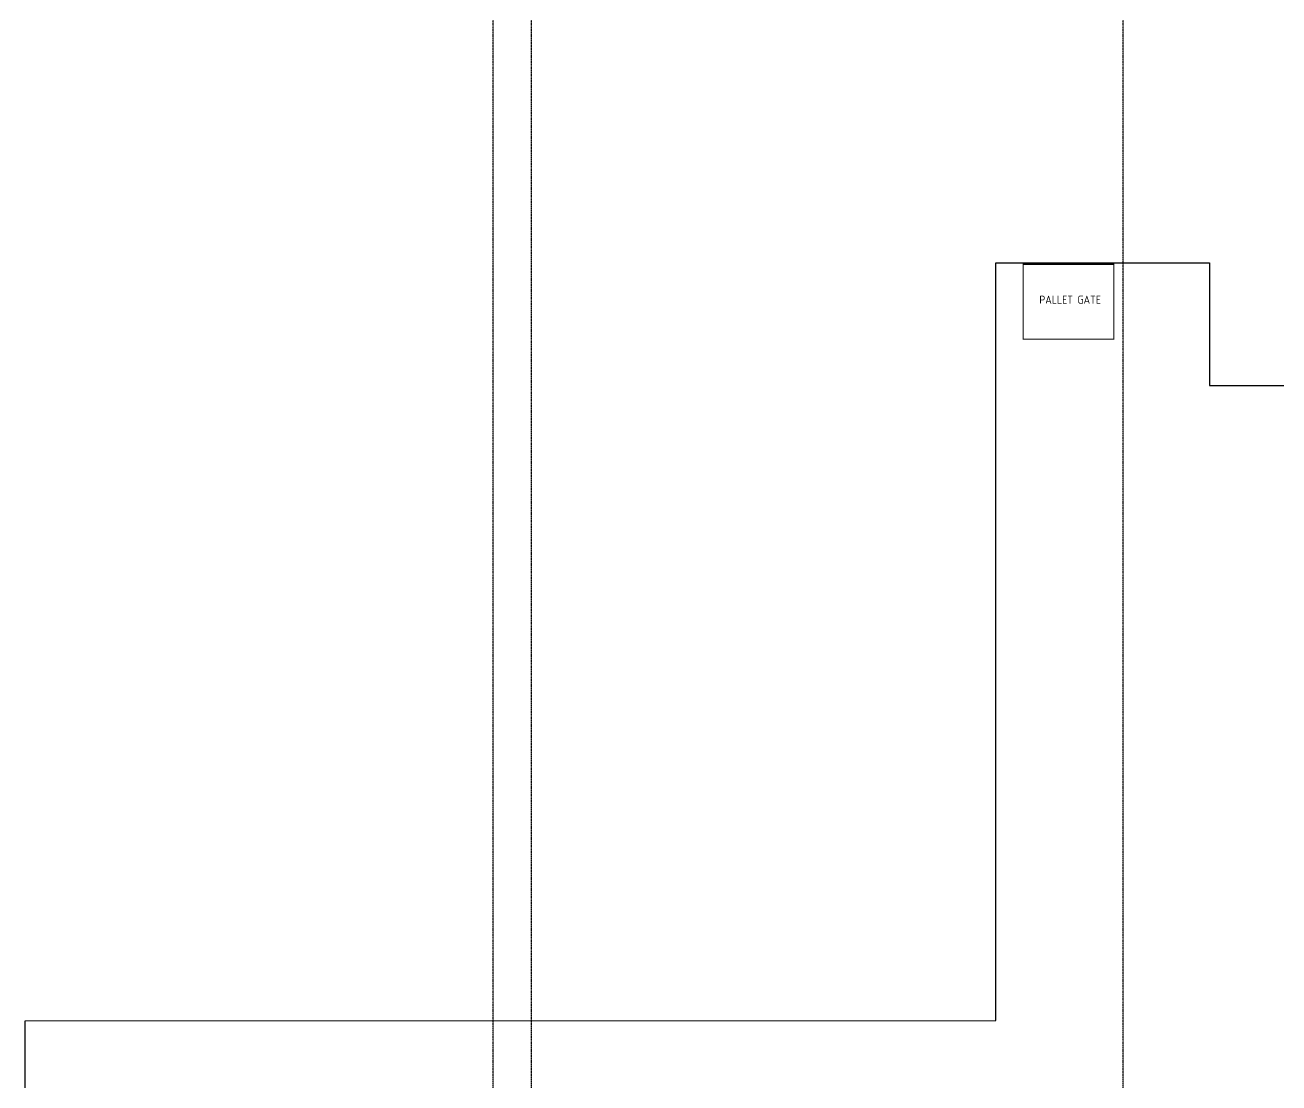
# Model space of a CAD drawing. Header units: millimetres. Extents: x -677815 to 476396, y -125373 to 39000.
# Drawn here: x 144497 to 168001, y -23470 to -3649 of the extents above; entities that cross this region are included whole.
import ezdxf

# ---------------------------------------------------------------- set-up
doc = ezdxf.new("R2010")
doc.units = ezdxf.units.MM
doc.linetypes.add('Xref building Toll$0$Grid Line', pattern=[22.225, 12.7, -3.175, 3.175, -3.175])
doc.layers.add('AM_BOR', color=4, linetype='Continuous', lineweight=25)
doc.layers.add('Xref Mezz Stairs$0$Platform', color=1, linetype='Continuous', lineweight=25)
doc.layers.add('Xref building Toll$0$S-GRID', color=8, linetype='Continuous')
doc.layers.add('Xref Mezz Stairs$0$Pallet Gate', color=92, linetype='Continuous')
doc.styles.add('Xref Mezz Stairs$0$STANDARD', font='ISOCP.SHX')

# ---------------------------------------------------------------- blocks, each defined once
blk = doc.blocks.new('Xref building Toll$0$Toll Grids')
at = {"layer": 'Xref building Toll$0$S-GRID', "linetype": 'Xref building Toll$0$Grid Line'}
for p, q in [((153992, -125373.3), (153992, 36031.5)), ((165079, -125373.3), (165079, 36031.5)), ((153270, -125373.3), (153270, 35080.8))]:
    blk.add_line(p, q, dxfattribs=at)
blk = doc.blocks.new('Xref building Toll')
blk.add_blockref('Xref building Toll$0$Toll Grids', (0, 0))
blk = doc.blocks.new('*U776')
at = {"const_width": 20}
blk.add_lwpolyline([(0, 0), (1700, 0), (1700, 1400), (0, 1400)], close=True, dxfattribs=at)
at = {"insert": (880, 738), "char_height": 150, "width": 1290.1, "attachment_point": 5, "style": 'Xref Mezz Stairs$0$STANDARD'}
blk.add_mtext('PALLET GATE', dxfattribs=at)
blk = doc.blocks.new('Xref Mezz Stairs')
at = {"layer": 'Xref Mezz Stairs$0$Platform'}
blk.add_lwpolyline([(245297, -41955), (144497, -41955), (144497, -22306), (162697, -22303), (162697, -8105), (166698, -8105), (166698, -10405), (181748, -10405), (181748, -8830), (186098, -8830), (186098, -10405), (260047, -10405)], dxfattribs=at)
at = {"layer": 'Xref Mezz Stairs$0$Pallet Gate'}
blk.add_blockref('*U776', (163207, -9532), dxfattribs=at)

msp = doc.modelspace()

# ---------------------------------------------------------------- block references
at = {"layer": 'AM_BOR'}
for name in ['Xref building Toll', 'Xref Mezz Stairs']:
    msp.add_blockref(name, (0, 0), dxfattribs=at)

doc.saveas('drawing.dxf')
